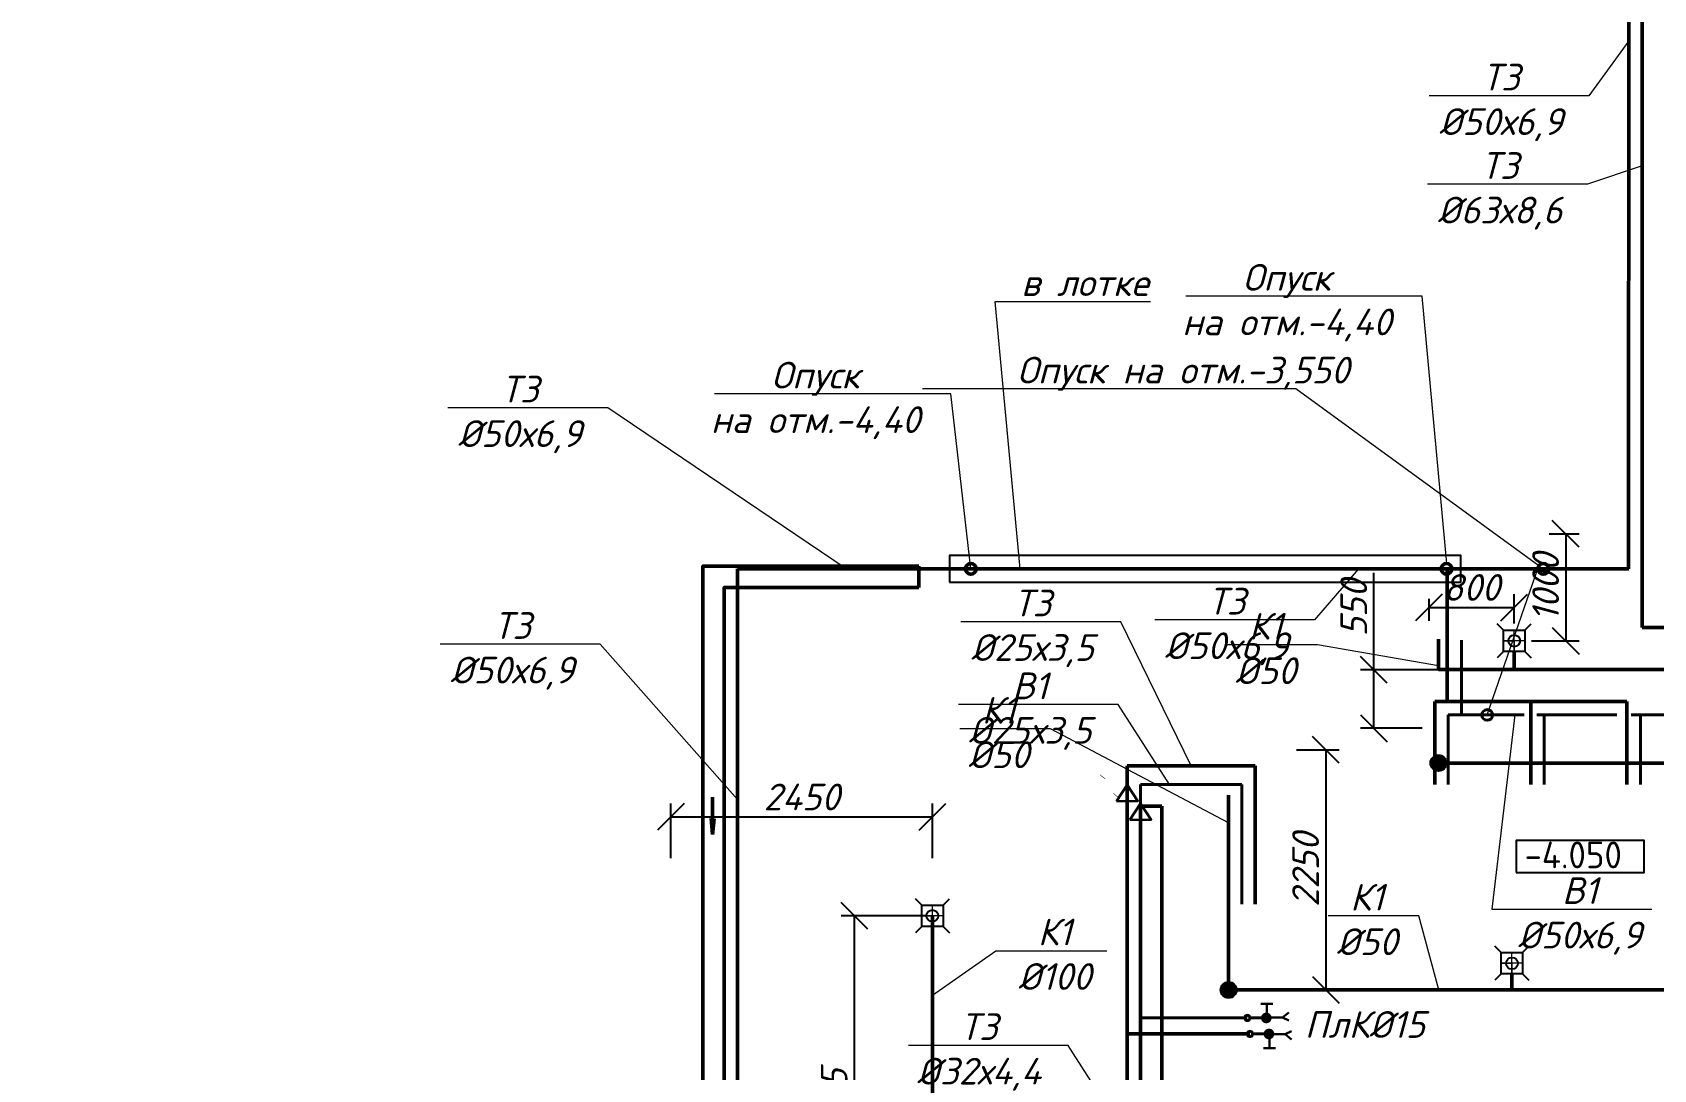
# Model space of a CAD drawing. Header units: millimetres. Extents: x -473555 to 660023, y 5037 to 453528.
# Drawn here: x 28956 to 44141, y 141260 to 150971 of the extents above; entities that cross this region are included whole.
import ezdxf
from ezdxf import colors
from ezdxf.entities.mleader import LeaderData, LeaderLine
from ezdxf.math import Vec2, Vec3

# ---------------------------------------------------------------- set-up
doc = ezdxf.new("R2010")
doc.units = ezdxf.units.MM
for name, color, linetype, lineweight in [('_ВК-В1', 4, 'Continuous', 40), ('_ВК-Р В1 разводка', 4, 'Continuous', 40), ('ВК_B1', 5, 'Continuous', 40), ('ВК_K1', 34, 'Continuous', 50), ('ВК_K1_lotok', 142, 'Continuous', 50), ('ВК_T3', 1, 'Continuous', 50)]:
    doc.layers.add(name, color=color, linetype=linetype, lineweight=lineweight)
doc.layers.add('_ВК-Спецификация', color=3, linetype='Continuous', lineweight=15, plot=False, transparency=0.5)
for name, color, linetype in [('ВК_АР_отметки', 70, 'Continuous'), ('ВК_В1_текст', 5, 'Continuous'), ('ВК_К1_размер', 102, 'Continuous'), ('ВК_К1_текст', 34, 'Continuous'), ('ВК_сантехника', 140, 'Continuous'), ('ВК_ТЗ_текст', 1, 'Continuous')]:
    doc.layers.add(name, color=color, linetype=linetype)
doc.styles.add('GOST-2.304_Type-B', font='GOST Common.ttf')
doc.styles.add('ISOPEUR', font='isocpeui.ttf')
doc.styles.get("Standard").update_dxf_attribs({"font": 'arial.ttf'})
doc.linetypes.add('B1', pattern='A,20,-0.3,["B1",Standard,S=1.5,R=0,X=0,Y=-0.75],-2.5,20', length=42.8)
doc.dimstyles.new('Аннотативный', dxfattribs={"dimscale": 0, "dimtxt": 2.5, "dimasz": 2.5, "dimexe": 1.25, "dimexo": 0.625, "dimtad": 1, "dimdec": 0, "dimtxsty": 'ISOPEUR', "dimblk": 'OBLIQUE', "dimcen": 2.5, "dimclrt": 256, "dimadec": 0, "dimazin": 0, "dimtfac": 1, "dimtdec": 0, "dimtmove": 0, "dimatfit": 3, "dimfxl": 1, "dimtfillclr": 256, "dimarcsym": 0})

# ---------------------------------------------------------------- blocks, each defined once
blk = doc.blocks.new('*U16')
for points in [[(-100, 100), (-159, 159)], [(100, 100), (159, 159)], [(-100, -100), (-100, 100), (100, 100), (100, -100), (-100, -100)], [(-100, -100), (-159, -159)], [(100, -100), (159, -159)]]:
    blk.add_lwpolyline(points)
at = {"lineweight": 20}
blk.add_lwpolyline([(0, 100), (0, -100), (0, 0), (100, 0), (-100, 0)], dxfattribs=at)
blk.add_circle((0, 0), 55)
blk = doc.blocks.new('_None')
blk = doc.blocks.new('полив краник')
at = {"linetype": 'ByBlock', "lineweight": 30, "ltscale": 3}
for p, q in [((107873, 208698), (107650, 208698)), ((107762, 208484), (107762, 208698)), ((107800, 208440), (108054, 208440))]:
    blk.add_line(p, q, dxfattribs=at)
at = {"linetype": 'ByBlock', "lineweight": 30, "ltscale": 20}
for q in [(108174, 208537), (108175, 208384)]:
    blk.add_line((108054, 208440), q, dxfattribs=at)
at = {"linetype": 'ByBlock', "lineweight": -2, "ltscale": 3, "const_width": 99.7}
blk.add_lwpolyline([(107800, 208434, -1), (107700, 208434, -1)], format="xyb", close=True, dxfattribs=at)
blk = doc.blocks.new('плкв_1')
at = {"layer": '_ВК-В1'}
blk.add_line((0, 0.25), (0, 2.15), dxfattribs=at)
blk.add_circle((0, 0), 0.25, dxfattribs=at)
at = {"layer": '_ВК-Р В1 разводка'}
blk.add_line((0, 0.25), (0, 2.15), dxfattribs=at)
blk.add_circle((0, 0), 0.25, dxfattribs=at)
at = {"layer": '_ВК-В1', "xscale": 0.005, "yscale": 0.005, "zscale": 0.005, "rotation": 90}
blk.add_blockref('полив краник', (1042.17, -536.97), dxfattribs=at)
at = {"layer": '_ВК-Р В1 разводка', "xscale": 0.005, "yscale": 0.005, "zscale": 0.005, "rotation": 90}
blk.add_blockref('полив краник', (1042.17, -536.97), dxfattribs=at)
blk = doc.blocks.new('*U94')
at = {"color": 0, "linetype": 'ByBlock', "lineweight": 30}
blk.add_lwpolyline([(0, 100), (152, 0), (0, -100), (0, 100)], dxfattribs=at)
at = {"layer": '_ВК-Спецификация', "style": 'ISOPEUR'}
blk.add_attdef('ПЕРЕХОД', (201, 206), '', height=50, dxfattribs=at)
blk = doc.blocks.new('_Oblique')
at = {"color": 0, "linetype": 'ByBlock', "lineweight": -2}
blk.add_line((-0.5, -0.5), (0.5, 0.5), dxfattribs=at)
blk = doc.blocks.new('*D205')
at = {"layer": 'Defpoints', "color": 0, "transparency": 16777216}
for p in [(36655, 142700), (37386, 142700), (37177, 139125)]:
    blk.add_point(p, dxfattribs=at)
at = {"layer": 'ВК_К1_размер', "color": 0, "lineweight": -2, "transparency": 16777216}
for p, q in [((37323, 142700), (36530, 142700)), ((36655, 139125), (36655, 142700)), ((37115, 139125), (36530, 139125))]:
    blk.add_line(p, q, dxfattribs=at)
at = {"layer": 'ВК_К1_размер', "color": 0, "lineweight": -2, "transparency": 16777216, "xscale": 250, "yscale": 250, "zscale": 250}
for p, rotation in [((36655, 142700), 90), ((36655, 139125), 270)]:
    blk.add_blockref('_Oblique', p, dxfattribs=dict(at, rotation=rotation))
at = {"layer": 'ВК_К1_размер', "transparency": 16777216, "insert": (36466, 140912), "char_height": 250, "attachment_point": 5, "rotation": 90, "style": 'ISOPEUR'}
blk.add_mtext('3575', dxfattribs=at)
blk = doc.blocks.new('*D206')
at = {"layer": 'Defpoints', "color": 0, "transparency": 16777216}
for p in [(37386, 143625), (34936, 143176), (37386, 143176)]:
    blk.add_point(p, dxfattribs=at)
at = {"layer": 'ВК_К1_размер', "color": 0, "lineweight": -2, "transparency": 16777216}
for p, q in [((34936, 143238), (34936, 143750)), ((37386, 143238), (37386, 143750)), ((34936, 143625), (37386, 143625))]:
    blk.add_line(p, q, dxfattribs=at)
at = {"layer": 'ВК_К1_размер', "color": 0, "lineweight": -2, "transparency": 16777216, "xscale": 250, "yscale": 250, "zscale": 250, "rotation": 180}
blk.add_blockref('_Oblique', (34936, 143625), dxfattribs=at)
at = {"layer": 'ВК_К1_размер', "color": 0, "lineweight": -2, "transparency": 16777216, "xscale": 250, "yscale": 250, "zscale": 250}
blk.add_blockref('_Oblique', (37386, 143625), dxfattribs=at)
at = {"layer": 'ВК_К1_размер', "transparency": 16777216, "insert": (36161, 143812), "char_height": 250, "attachment_point": 5, "style": 'ISOPEUR'}
blk.add_mtext('2450', dxfattribs=at)
blk = doc.blocks.new('*D236')
at = {"layer": 'Defpoints', "color": 0, "transparency": 16777216}
for p in [(42036, 145729), (42836, 145586), (42836, 145374)]:
    blk.add_point(p, dxfattribs=at)
at = {"layer": 'ВК_К1_размер', "color": 0, "lineweight": -2, "transparency": 16777216}
for p, q in [((42036, 145666), (42036, 145461)), ((42836, 145437), (42836, 145711)), ((42036, 145586), (42836, 145586))]:
    blk.add_line(p, q, dxfattribs=at)
at = {"layer": 'ВК_К1_размер', "color": 0, "lineweight": -2, "transparency": 16777216, "xscale": 250, "yscale": 250, "zscale": 250, "rotation": 180}
blk.add_blockref('_Oblique', (42036, 145586), dxfattribs=at)
at = {"layer": 'ВК_К1_размер', "color": 0, "lineweight": -2, "transparency": 16777216, "xscale": 250, "yscale": 250, "zscale": 250}
blk.add_blockref('_Oblique', (42836, 145586), dxfattribs=at)
at = {"layer": 'ВК_К1_размер', "transparency": 16777216, "insert": (42436, 145774), "char_height": 250, "attachment_point": 5, "style": 'ISOPEUR'}
blk.add_mtext('800', dxfattribs=at)
blk = doc.blocks.new('*D237')
at = {"layer": 'Defpoints', "color": 0, "transparency": 16777216}
for p in [(43101, 146275), (42936, 145274), (43318, 145274)]:
    blk.add_point(p, dxfattribs=at)
at = {"layer": 'ВК_К1_размер', "color": 0, "lineweight": -2, "transparency": 16777216}
for p, q in [((43164, 146275), (43443, 146275)), ((43318, 146275), (43318, 145274)), ((42999, 145274), (43443, 145274))]:
    blk.add_line(p, q, dxfattribs=at)
at = {"layer": 'ВК_К1_размер', "color": 0, "lineweight": -2, "transparency": 16777216, "xscale": 250, "yscale": 250, "zscale": 250}
for p, rotation in [((43318, 146275), 90), ((43318, 145274), 270)]:
    blk.add_blockref('_Oblique', p, dxfattribs=dict(at, rotation=rotation))
at = {"layer": 'ВК_К1_размер', "transparency": 16777216, "insert": (43130, 145775), "char_height": 250, "attachment_point": 5, "rotation": 90, "style": 'ISOPEUR'}
blk.add_mtext('1000', dxfattribs=at)
blk = doc.blocks.new('*D238')
at = {"layer": 'Defpoints', "color": 0, "transparency": 16777216}
for p in [(41521, 145004), (42936, 145004), (42036, 144455)]:
    blk.add_point(p, dxfattribs=at)
at = {"layer": 'ВК_К1_размер', "color": 0, "lineweight": -2, "transparency": 16777216}
for p, q in [((41521, 145004), (41521, 145910)), ((42874, 145004), (41396, 145004)), ((41521, 144455), (41521, 145004)), ((41973, 144455), (41396, 144455))]:
    blk.add_line(p, q, dxfattribs=at)
at = {"layer": 'ВК_К1_размер', "color": 0, "lineweight": -2, "transparency": 16777216, "xscale": 250, "yscale": 250, "zscale": 250}
for p, rotation in [((41521, 145004), 90), ((41521, 144455), 270)]:
    blk.add_blockref('_Oblique', p, dxfattribs=dict(at, rotation=rotation))
at = {"layer": 'ВК_К1_размер', "transparency": 16777216, "insert": (41333, 145582), "char_height": 250, "attachment_point": 5, "rotation": 90, "style": 'ISOPEUR'}
blk.add_mtext('550', dxfattribs=at)
blk = doc.blocks.new('*D276')
at = {"layer": 'Defpoints', "color": 0, "transparency": 16777216}
for p in [(40736, 144255), (40736, 142005), (41070, 142005)]:
    blk.add_point(p, dxfattribs=at)
at = {"layer": 'ВК_К1_размер', "color": 0, "lineweight": -2, "transparency": 16777216}
for p, q in [((40798, 144255), (41195, 144255)), ((41070, 144255), (41070, 142005)), ((40798, 142005), (41195, 142005))]:
    blk.add_line(p, q, dxfattribs=at)
at = {"layer": 'ВК_К1_размер', "color": 0, "lineweight": -2, "transparency": 16777216, "xscale": 250, "yscale": 250, "zscale": 250}
for p, rotation in [((41070, 144255), 90), ((41070, 142005), 270)]:
    blk.add_blockref('_Oblique', p, dxfattribs=dict(at, rotation=rotation))
at = {"layer": 'ВК_К1_размер', "transparency": 16777216, "insert": (40882, 143130), "char_height": 250, "attachment_point": 5, "rotation": 90, "style": 'ISOPEUR'}
blk.add_mtext('2250', dxfattribs=at)

msp = doc.modelspace()

# ---------------------------------------------------------------- linework, layer by layer
at = {"layer": 'ВК_B1'}
for p, q in [((42342.4, 144579.9), (42342.4, 145280.7)), ((42217.4, 143929.9), (42217.4, 144579.9)), ((42930.4, 144579.9), (42217.4, 144579.9)), ((43796.6, 144579.9), (43046.9, 144579.9)), ((43117.4, 143929.9), (43117.4, 144579.9)), ((45235.7, 144579.9), (43931.8, 144579.9)), ((44017.4, 143929.9), (44017.4, 144579.9)), ((39335.7, 143929.9), (40285.7, 143929.9)), ((40285.7, 143929.9), (40285.7, 142807.5)), ((40335.7, 141743), (39335.7, 141743))]:
    msp.add_line(p, q, dxfattribs=at)
msp.add_lwpolyline([(40787, 139324.9), (39510.7, 139324.9), (39510.7, 139625.4), (39335.7, 139625.4), (39335.7, 143929.9)], dxfattribs=at)
msp.add_circle((42583.3, 144579.9), 50, dxfattribs=at)
at = {"layer": 'ВК_K1'}
for p, q in [((42125.7, 145004.4), (42125.7, 145288.6)), ((42836.2, 145174.4), (42836.2, 145004.4)), ((42125.7, 145004.4), (46235.8, 145004.4)), ((42125.7, 144129.9), (44410.7, 144129.9)), ((40160.7, 143830.4), (40160.7, 142004.9)), ((37385.7, 138774.9), (37385.7, 142699.9)), ((42814.6, 142154.9), (42814.6, 142004.9)), ((40160.7, 142004.9), (44410.7, 142004.9))]:
    msp.add_line(p, q, dxfattribs=at)
at = {"layer": 'ВК_K1_lotok'}
for p, q in [((37258.4, 145774.9), (37258.4, 145974.9)), ((35327.4, 143811.3), (35327.4, 143461.3)), ((39335.7, 143724.9), (39535.7, 143724.9)), ((35327.4, 143461.3), (35314.3, 143610.7)), ((35327.4, 143461.3), (35340.5, 143610.7))]:
    msp.add_line(p, q, dxfattribs=at)
for points in [[(37258.4, 145974.9), (35235.7, 145974.9), (35235.7, 139224.9), (39535.7, 139224.9), (39535.7, 143724.9)], [(37258.4, 145774.9), (35435.7, 145774.9), (35435.7, 139424.9), (39335.7, 139424.9), (39335.7, 143724.9)]]:
    msp.add_lwpolyline(points, dxfattribs=at)
at = {"layer": 'ВК_T3'}
for p, q in [((43908.3, 151845.2), (43907, 145948.1)), ((44033.3, 145399.9), (44033.3, 151845.2)), ((35561.3, 145949.9), (35560.4, 139499.9)), ((42208.3, 145948.1), (35561.3, 145949.9)), ((42208.3, 145948.5), (42208.3, 144704.9)), ((43108.3, 145948.1), (42208.3, 145948.1)), ((43908.3, 145948.1), (43108.3, 145948.1)), ((53660.7, 145399.9), (44033.3, 145399.9)), ((43892.4, 144704.9), (42092.4, 144704.9)), ((42092.4, 143929.9), (42092.4, 144704.9)), ((42992.4, 143929.9), (42992.4, 144704.9)), ((43892.4, 143929.9), (43892.4, 144704.9)), ((39210.7, 144104.9), (40410.7, 144104.9)), ((40410.7, 144104.9), (40410.7, 142807.5)), ((40360.7, 141593), (39210.7, 141593))]:
    msp.add_line(p, q, dxfattribs=at)
msp.add_lwpolyline([(39210.7, 139499.9), (39210.7, 144104.9)], dxfattribs=at)
for centre in [(37745.5, 145948.1), (42201.9, 145948.1), (43108.3, 145948.1)]:
    msp.add_circle(centre, 50, dxfattribs=at)
at = {"layer": 'ВК_АР_отметки'}
msp.add_lwpolyline([(42853.2, 143105.8), (44053.2, 143105.8), (44053.2, 143405.8), (42853.2, 143405.8)], close=True, dxfattribs=at)
at = {"layer": 'ВК_К1_текст'}
for centre, radius in [((42125.7, 144129.9), 75), ((42125.7, 144129.9), 65), ((42125.7, 144129.9), 55), ((42125.7, 144129.9), 45), ((42125.7, 144129.9), 35), ((42125.7, 144129.9), 25), ((42125.7, 144129.9), 15), ((42125.7, 144129.9), 5), ((40160.7, 142004.9), 75), ((40160.7, 142004.9), 65), ((40160.7, 142004.9), 55), ((40160.7, 142004.9), 45), ((40160.7, 142004.9), 35), ((40160.7, 142004.9), 25), ((40160.7, 142004.9), 15), ((40160.7, 142004.9), 5)]:
    msp.add_circle(centre, radius, dxfattribs=at)
at = {"layer": 'ВК_сантехника'}
msp.add_lwpolyline([(37545.4, 145824.4), (42335.8, 145824.4), (42335.8, 146074.4), (37545.4, 146074.4)], close=True, dxfattribs=at)

# ---------------------------------------------------------------- block references
at = {"layer": 'ВК_B1', "rotation": 90}
msp.add_blockref('*U94', (39335.7, 143598.9), dxfattribs=at).add_auto_attribs({'ПЕРЕХОД': '/'})
at = {"layer": 'ВК_B1', "linetype": 'B1', "lineweight": 13, "yscale": 100, "zscale": 100, "rotation": 270}
for p, xscale in [((40335.7, 141743), 100), ((40360.7, 141593), -100)]:
    msp.add_blockref('плкв_1', p, dxfattribs=dict(at, xscale=xscale))
at = {"layer": 'ВК_T3', "rotation": 90}
msp.add_blockref('*U94', (39210.7, 143773.9), dxfattribs=at).add_auto_attribs({'ПЕРЕХОД': '/'})
at = {"layer": 'ВК_сантехника', "rotation": 270}
for p in [(42836.2, 145274.4), (37385.7, 142699.9), (42814.6, 142254.9)]:
    msp.add_blockref('*U16', p, dxfattribs=at)

# ---------------------------------------------------------------- texts
at = {"layer": 'ВК_АР_отметки', "style": 'GOST-2.304_Type-B'}
msp.add_text('-4.050', height=250, dxfattribs=at).set_placement((42932.6, 143144.7))
at = {"layer": 'ВК_ТЗ_текст', "linetype": 'Continuous', "insert": (41437, 141806.9), "char_height": 250, "attachment_point": 2, "style": 'ISOPEUR'}
msp.add_mtext('ПлК%%C15', dxfattribs=at)

# ---------------------------------------------------------------- dimensions: what is measured, and where the dimension line sits
at = {"layer": 'ВК_К1_размер'}
for base, p1, p2, picture, middle in [((43317.7655, 145274.4076), (43101.3357, 146274.897), (42936.2236, 145274.4076), '*D237', (43130.2655, 145774.6523)), ((41069.5, 142004.9), (40735.7, 144254.9), (40735.7, 142004.9), '*D276', (40882, 143129.9)), ((36655.4, 142699.9), (37177.1, 139124.9), (37385.7, 142699.9), '*D205', (36466.3, 140912.4))]:
    dim = msp.add_linear_dim(base=base, p1=p1, p2=p2, angle=90, dimstyle='Аннотативный', override={"dimscale": 0, "dimtix": 0, "dimtofl": 1, "dimtmove": 0, "dimatfit": 3}, dxfattribs=at)
    dim.commit()
    dim.dimension.update_dxf_attribs({"geometry": picture, "text_midpoint": middle})
for base, p1, p2, picture, middle in [((42836.2236, 145586.1975), (42035.7495, 145728.9061), (42836.2236, 145374.4076), '*D236', (42435.9866, 145773.6975)), ((37385.7, 143624.5), (34935.7, 143175.8), (37385.7, 143175.8), '*D206', (36160.7, 143812))]:
    dim = msp.add_linear_dim(base=base, p1=p1, p2=p2, dimstyle='Аннотативный', override={"dimscale": 0, "dimtix": 0, "dimtofl": 1, "dimtmove": 0, "dimatfit": 3}, dxfattribs=at)
    dim.commit()
    dim.dimension.update_dxf_attribs({"geometry": picture, "text_midpoint": middle})
dim = msp.add_linear_dim(base=(41520.5762, 145004.4074), p1=(42035.7495, 144454.8968), p2=(42936.2244, 145004.4074), angle=90, dimstyle='Аннотативный', override={"dimscale": 0, "dimtix": 0, "dimtofl": 1, "dimtmove": 0, "dimatfit": 3}, dxfattribs=at)
dim.commit()
dim.dimension.update_dxf_attribs({"geometry": '*D238', "text_midpoint": (41520.5762, 145582.4377), "dimtype": 128})

# ---------------------------------------------------------------- leaders
at = {"layer": 'ВК_В1_текст', "linetype": 'Continuous'}
ml = msp.add_multileader_mtext('Standard', dxfattribs=at)
ml.set_content('в лотке', color=256, style='ISOPEUR')
ml.set_leader_properties(lineweight=15)
ml.set_arrow_properties(name='NONE')
ml.build(insert=Vec2(0, 0))
ml.multileader.update_dxf_attribs({"text_left_attachment_type": 6, "text_right_attachment_type": 6, "dogleg_length": 0.1, "arrow_head_size": 400, "scale": 100})
ctx = ml.context
ctx.base_point, ctx.scale, ctx.char_height, ctx.arrow_head_size, ctx.landing_gap_size, ctx.plane_origin = Vec3(37985.3, 148452.9), 100, 250, 400, 200, Vec3(32713.1, 144176.6)
ctx.left_attachment, ctx.right_attachment, ctx.text_align_type = 6, 6, 1
notes = []
notes.append((ctx, [(1, (1, 1, 0), (37975.3, 148452.9), (1, 0), 10, [(1, [(38208.3, 145949.9)], 0, [])])]))
ctx.mtext.insert, ctx.mtext.alignment, ctx.mtext.flow_direction = Vec3(38814.8, 148752.9), 2, 5
ml = msp.add_multileader_mtext('Standard', dxfattribs=at)
ml.set_content('Опуск\\Pна отм.-4,40', color=256, style='ISOPEUR')
ml.set_leader_properties(lineweight=15)
ml.set_arrow_properties(name='NONE')
ml.build(insert=Vec2(0, 0))
ml.multileader.update_dxf_attribs({"text_left_attachment_type": 6, "text_right_attachment_type": 6, "dogleg_length": 0.1, "arrow_head_size": 400, "scale": 100})
ctx = ml.context
ctx.base_point, ctx.scale, ctx.char_height, ctx.arrow_head_size, ctx.landing_gap_size, ctx.plane_origin = Vec3(39448.8, 148502.3), 100, 250, 400, 200, Vec3(36580.9, 146452.4)
ctx.left_attachment, ctx.right_attachment, ctx.text_align_type = 6, 6, 1
notes.append((ctx, [(0, (1, 1, 0), (41973, 148502.3), (-1, 0), 10, [(1, [(42205.7, 145998)], 0, [])])]))
ctx.mtext.insert, ctx.mtext.alignment, ctx.mtext.flow_direction = Vec3(40705.9, 148802.3), 2, 5
ml = msp.add_multileader_mtext('Standard', dxfattribs=at)
ml.set_content('Опуск\\Pна отм.-4,40', color=256, style='ISOPEUR')
ml.set_leader_properties(lineweight=15)
ml.set_arrow_properties(name='NONE')
ml.build(insert=Vec2(0, 0))
ml.multileader.update_dxf_attribs({"text_left_attachment_type": 6, "text_right_attachment_type": 6, "dogleg_length": 0.1, "arrow_head_size": 400, "scale": 100})
ctx = ml.context
ctx.base_point, ctx.scale, ctx.char_height, ctx.arrow_head_size, ctx.landing_gap_size, ctx.plane_origin = Vec3(35033.7, 147586.9), 100, 250, 400, 200, Vec3(32165.8, 145537)
ctx.left_attachment, ctx.right_attachment, ctx.text_align_type = 6, 6, 1
notes.append((ctx, [(0, (1, 1, 0), (37557.9, 147586.9), (-1, 0), 10, [(1, [(37745.5, 145948.1)], 0, [])])]))
ctx.mtext.insert, ctx.mtext.alignment, ctx.mtext.flow_direction = Vec3(36290.8, 147886.9), 2, 5
ml = msp.add_multileader_mtext('Standard', dxfattribs=at)
ml.set_content('В1\\P%%C25х3,5', color=256, style='ISOPEUR')
ml.set_leader_properties(lineweight=15)
ml.set_arrow_properties(name='NONE')
ml.build(insert=Vec2(0, 0))
ml.multileader.update_dxf_attribs({"text_left_attachment_type": 6, "text_right_attachment_type": 6, "dogleg_length": 0.1, "arrow_head_size": 400, "scale": 100})
ctx = ml.context
ctx.base_point, ctx.scale, ctx.char_height, ctx.arrow_head_size, ctx.landing_gap_size, ctx.plane_origin = Vec3(37484.5, 144677.9), 100, 250, 400, 200, Vec3(29096.5, 135833.1)
ctx.left_attachment, ctx.right_attachment, ctx.text_align_type = 6, 6, 1
notes.append((ctx, [(0, (1, 1, 0), (39127.2, 144677.9), (-1, 0), 10, [(0, [(39608.2, 143929.9)], 0, [])])]))
ctx.mtext.insert, ctx.mtext.alignment, ctx.mtext.flow_direction = Vec3(38300.9, 144977.9), 2, 5
ml = msp.add_multileader_mtext('Standard', dxfattribs=at)
ml.set_content('В1\\P%%C50х6,9', color=256, style='ISOPEUR')
ml.set_leader_properties(lineweight=15)
ml.set_arrow_properties(name='NONE')
ml.build(insert=Vec2(0, 0))
ml.multileader.update_dxf_attribs({"text_left_attachment_type": 6, "text_right_attachment_type": 6, "dogleg_length": 0.1, "arrow_head_size": 400, "scale": 100})
ctx = ml.context
ctx.base_point, ctx.scale, ctx.char_height, ctx.arrow_head_size, ctx.landing_gap_size, ctx.plane_origin = Vec3(42636.8, 142760.6), 100, 250, 400, 200, Vec3(36017.1, 134433.6)
ctx.left_attachment, ctx.right_attachment, ctx.text_align_type = 6, 6, 1
notes.append((ctx, [(1, (1, 1, 0), (42626.8, 142760.6), (1, 0), 10, [(0, [(42841.3, 144579.9)], 0, [])])]))
ctx.mtext.insert, ctx.mtext.alignment, ctx.mtext.flow_direction = Vec3(43450.3, 143060.6), 2, 5
at = {"layer": 'ВК_К1_текст', "linetype": 'Continuous'}
ml = msp.add_multileader_mtext('Standard', dxfattribs=at)
ml.set_content('К1\\P%%C100', color=256, style='ISOPEUR')
ml.set_leader_properties(lineweight=15)
ml.set_arrow_properties(name='NONE')
ml.build(insert=Vec2(0, 0))
ml.multileader.update_dxf_attribs({"text_left_attachment_type": 6, "text_right_attachment_type": 6, "dogleg_length": 0.1, "arrow_head_size": 400, "scale": 100})
ctx = ml.context
ctx.base_point, ctx.scale, ctx.char_height, ctx.arrow_head_size, ctx.landing_gap_size, ctx.plane_origin = Vec3(47509.4, 148412.4), 100, 250, 400, 200, Vec3(55232.3, 139770.8)
ctx.left_attachment, ctx.right_attachment, ctx.text_align_type = 6, 6, 1
notes.append((ctx, [(0, (1, 1, 0), (47499.4, 148412.4), (1, 0), 10, [(0, [(46235.8, 147958.8)], 0, [])])]))
ctx.mtext.insert, ctx.mtext.width, ctx.mtext.alignment, ctx.mtext.flow_direction = Vec3(48049, 148712.4), 769.735, 2, 5
ml = msp.add_multileader_mtext('Standard', dxfattribs=at)
ml.set_content('К1\\P%%C50', color=256, style='ISOPEUR')
ml.set_leader_properties(lineweight=15)
ml.set_arrow_properties(name='NONE')
ml.build(insert=Vec2(0, 0))
ml.multileader.update_dxf_attribs({"text_left_attachment_type": 6, "text_right_attachment_type": 6, "dogleg_length": 0.1, "arrow_head_size": 400, "scale": 100})
ctx = ml.context
ctx.base_point, ctx.scale, ctx.char_height, ctx.arrow_head_size, ctx.landing_gap_size, ctx.plane_origin = Vec3(40033, 145236.2), 100, 250, 400, 200, Vec3(48233.5, 135403)
ctx.left_attachment, ctx.right_attachment, ctx.text_align_type = 6, 6, 1
notes.append((ctx, [(1, (1, 1, 0), (40992.9, 145236.2), (-1, 0), 10, [(0, [(42125.7, 145038.6)], 0, [])])]))
ctx.mtext.insert, ctx.mtext.width, ctx.mtext.alignment, ctx.mtext.flow_direction = Vec3(40508, 145536.2), 769.735, 2, 5
ml = msp.add_multileader_mtext('Standard', dxfattribs=at)
ml.set_content('К1\\P%%C50', color=256, style='ISOPEUR')
ml.set_leader_properties(lineweight=15)
ml.set_arrow_properties(name='NONE')
ml.build(insert=Vec2(0, 0))
ml.multileader.update_dxf_attribs({"text_left_attachment_type": 6, "text_right_attachment_type": 6, "dogleg_length": 0.1, "arrow_head_size": 400, "scale": 100})
ctx = ml.context
ctx.base_point, ctx.scale, ctx.char_height, ctx.arrow_head_size, ctx.landing_gap_size, ctx.plane_origin = Vec3(37531.8, 144449.2), 100, 250, 400, 200, Vec3(45125.4, 135807.5)
ctx.left_attachment, ctx.right_attachment, ctx.text_align_type = 6, 6, 1
notes.append((ctx, [(1, (1, 1, 0), (38491.6, 144449.2), (-1, 0), 10, [(0, [(40160.7, 143569.6)], 0, [])])]))
ctx.mtext.insert, ctx.mtext.width, ctx.mtext.alignment, ctx.mtext.flow_direction = Vec3(38006.7, 144749.2), 769.735, 2, 5
ml = msp.add_multileader_mtext('Standard', dxfattribs=at)
ml.set_content('К1\\P%%C50', color=256, style='ISOPEUR')
ml.set_leader_properties(lineweight=15)
ml.set_arrow_properties(name='NONE')
ml.build(insert=Vec2(0, 0))
ml.multileader.update_dxf_attribs({"text_left_attachment_type": 6, "text_right_attachment_type": 6, "dogleg_length": 0.1, "arrow_head_size": 400, "scale": 100})
ctx = ml.context
ctx.base_point, ctx.scale, ctx.char_height, ctx.arrow_head_size, ctx.landing_gap_size, ctx.plane_origin = Vec3(50981, 144171.9), 100, 250, 400, 200, Vec3(58574.6, 135530.2)
ctx.left_attachment, ctx.right_attachment, ctx.text_align_type = 6, 6, 1
notes.append((ctx, [(1, (1, 1, 0), (51940.8, 144171.9), (-1, 0), 10, [(0, [(53035.6, 144414)], 0, [])])]))
ctx.mtext.insert, ctx.mtext.width, ctx.mtext.alignment, ctx.mtext.flow_direction = Vec3(51455.9, 144471.9), 769.735, 2, 5
ml = msp.add_multileader_mtext('Standard', dxfattribs=at)
ml.set_content('К1\\P%%C100', color=256, style='ISOPEUR')
ml.set_leader_properties(lineweight=15)
ml.set_arrow_properties(name='NONE')
ml.build(insert=Vec2(0, 0))
ml.multileader.update_dxf_attribs({"text_left_attachment_type": 6, "text_right_attachment_type": 6, "dogleg_length": 0.1, "arrow_head_size": 400, "scale": 100})
ctx = ml.context
ctx.base_point, ctx.scale, ctx.char_height, ctx.arrow_head_size, ctx.landing_gap_size, ctx.plane_origin = Vec3(46959.8, 143386.6), 100, 250, 400, 200, Vec3(55232.3, 135616.2)
ctx.left_attachment, ctx.right_attachment, ctx.text_align_type = 6, 6, 1
notes.append((ctx, [(0, (1, 1, 0), (46949.8, 143386.6), (1, 0), 10, [(0, [(46235.8, 143804.3)], 0, [])])]))
ctx.mtext.insert, ctx.mtext.width, ctx.mtext.alignment, ctx.mtext.flow_direction = Vec3(47499.4, 143686.6), 769.735, 2, 5
ml = msp.add_multileader_mtext('Standard', dxfattribs=at)
ml.set_content('К1\\P%%C100', color=256, style='ISOPEUR')
ml.set_leader_properties(lineweight=15)
ml.set_arrow_properties(name='NONE')
ml.build(insert=Vec2(0, 0))
ml.multileader.update_dxf_attribs({"text_left_attachment_type": 6, "text_right_attachment_type": 6, "dogleg_length": 0.1, "arrow_head_size": 400, "scale": 100})
ctx = ml.context
ctx.base_point, ctx.scale, ctx.char_height, ctx.arrow_head_size, ctx.landing_gap_size, ctx.plane_origin = Vec3(45259.7, 142260.6), 100, 250, 400, 200, Vec3(55071.2, 134536.6)
ctx.left_attachment, ctx.right_attachment, ctx.text_align_type = 6, 6, 1
notes.append((ctx, [(0, (1, 1, 0), (45249.7, 142260.6), (1, 0), 10, [(0, [(44410.7, 143551)], 0, [])])]))
ctx.mtext.insert, ctx.mtext.width, ctx.mtext.alignment, ctx.mtext.flow_direction = Vec3(45799.3, 142560.6), 769.735, 2, 5
ml = msp.add_multileader_mtext('Standard', dxfattribs=at)
ml.set_content('К1\\P%%C50', color=256, style='ISOPEUR')
ml.set_leader_properties(lineweight=15)
ml.set_arrow_properties(name='NONE')
ml.build(insert=Vec2(0, 0))
ml.multileader.update_dxf_attribs({"text_left_attachment_type": 6, "text_right_attachment_type": 6, "dogleg_length": 0.1, "arrow_head_size": 400, "scale": 100})
ctx = ml.context
ctx.base_point, ctx.scale, ctx.char_height, ctx.arrow_head_size, ctx.landing_gap_size, ctx.plane_origin = Vec3(40982.3, 142698.5), 100, 250, 400, 200, Vec3(48146.9, 134204.7)
ctx.left_attachment, ctx.right_attachment, ctx.text_align_type = 6, 6, 1
notes.append((ctx, [(1, (1, 1, 0), (41942.2, 142698.5), (-1, 0), 10, [(0, [(42129.3, 142004.9)], 0, [])])]))
ctx.mtext.insert, ctx.mtext.width, ctx.mtext.alignment, ctx.mtext.flow_direction = Vec3(41457.2, 142998.5), 769.735, 2, 5
ml = msp.add_multileader_mtext('Standard', dxfattribs=at)
ml.set_content('К1\\P%%C100', color=256, style='ISOPEUR')
ml.set_leader_properties(lineweight=15)
ml.set_arrow_properties(name='NONE')
ml.build(insert=Vec2(0, 0))
ml.multileader.update_dxf_attribs({"text_left_attachment_type": 6, "text_right_attachment_type": 6, "dogleg_length": 0.1, "arrow_head_size": 400, "scale": 100})
ctx = ml.context
ctx.base_point, ctx.scale, ctx.char_height, ctx.arrow_head_size, ctx.landing_gap_size, ctx.plane_origin = Vec3(37991.5, 142373), 100, 250, 400, 200, Vec3(45714.4, 133731.3)
ctx.left_attachment, ctx.right_attachment, ctx.text_align_type = 6, 6, 1
notes.append((ctx, [(0, (1, 1, 0), (37981.5, 142373), (1, 0), 10, [(0, [(37385.7, 141956.3)], 0, [])])]))
ctx.mtext.insert, ctx.mtext.width, ctx.mtext.alignment, ctx.mtext.flow_direction = Vec3(38531.1, 142673), 769.735, 2, 5
ml = msp.add_multileader_mtext('Standard', dxfattribs=at)
ml.set_content('К1\\P%%C100', color=256, style='ISOPEUR')
ml.set_leader_properties(lineweight=15)
ml.set_arrow_properties(name='NONE')
ml.build(insert=Vec2(0, 0))
ml.multileader.update_dxf_attribs({"text_left_attachment_type": 6, "text_right_attachment_type": 6, "dogleg_length": 0.1, "arrow_head_size": 400, "scale": 100})
ctx = ml.context
ctx.base_point, ctx.scale, ctx.char_height, ctx.arrow_head_size, ctx.landing_gap_size, ctx.plane_origin = Vec3(51582.1, 141960.4), 100, 250, 400, 200, Vec3(59128.8, 134083.2)
ctx.left_attachment, ctx.right_attachment, ctx.text_align_type = 6, 6, 1
notes.append((ctx, [(1, (1, 1, 0), (52671.3, 141960.4), (-1, 0), 10, [(0, [(52811.4, 141374.9)], 0, [])])]))
ctx.mtext.insert, ctx.mtext.width, ctx.mtext.alignment, ctx.mtext.flow_direction = Vec3(52121.7, 142260.4), 769.735, 2, 5
ml = msp.add_multileader_mtext('Standard', dxfattribs=at)
ml.set_content('К1\\P%%C100', color=256, style='ISOPEUR')
ml.set_leader_properties(lineweight=15)
ml.set_arrow_properties(name='NONE')
ml.build(insert=Vec2(0, 0))
ml.multileader.update_dxf_attribs({"text_left_attachment_type": 6, "text_right_attachment_type": 6, "dogleg_length": 0.1, "arrow_head_size": 400, "scale": 100})
ctx = ml.context
ctx.base_point, ctx.scale, ctx.char_height, ctx.arrow_head_size, ctx.landing_gap_size, ctx.plane_origin = Vec3(55888.7, 141083.7), 100, 250, 400, 200, Vec3(63611.6, 132442)
ctx.left_attachment, ctx.right_attachment, ctx.text_align_type = 6, 6, 1
notes.append((ctx, [(1, (1, 1, 0), (56977.9, 141083.7), (-1, 0), 10, [(0, [(57372, 140099.8)], 0, [])])]))
ctx.mtext.insert, ctx.mtext.width, ctx.mtext.alignment, ctx.mtext.flow_direction = Vec3(56428.3, 141383.7), 769.735, 2, 5
at = {"layer": 'ВК_ТЗ_текст', "linetype": 'Continuous'}
ml = msp.add_multileader_mtext('Standard', dxfattribs=at)
ml.set_content('Т3\\P%%C50х6,9', color=256, style='ISOPEUR')
ml.set_leader_properties(lineweight=15)
ml.set_arrow_properties(name='NONE')
ml.build(insert=Vec2(0, 0))
ml.multileader.update_dxf_attribs({"text_left_attachment_type": 6, "text_right_attachment_type": 6, "dogleg_length": 0.1, "arrow_head_size": 400, "scale": 100})
ctx = ml.context
ctx.base_point, ctx.scale, ctx.char_height, ctx.arrow_head_size, ctx.landing_gap_size, ctx.plane_origin = Vec3(41898.9, 150377.6), 100, 250, 400, 200, Vec3(39129.1, 142685)
ctx.left_attachment, ctx.right_attachment, ctx.text_align_type = 6, 6, 1
notes.append((ctx, [(0, (1, 1, 0), (43535.8, 150377.6), (-1, 0), 10, [(0, [(43908.3, 150892)], 0, [])])]))
ctx.mtext.insert, ctx.mtext.alignment, ctx.mtext.flow_direction = Vec3(42712.4, 150677.6), 2, 5
ml = msp.add_multileader_mtext('Standard', dxfattribs=at)
ml.set_content('Т3\\P%%C63х8,6', color=256, style='ISOPEUR')
ml.set_leader_properties(lineweight=15)
ml.set_arrow_properties(name='NONE')
ml.build(insert=Vec2(0, 0))
ml.multileader.update_dxf_attribs({"text_left_attachment_type": 6, "text_right_attachment_type": 6, "dogleg_length": 0.1, "arrow_head_size": 400, "scale": 100})
ctx = ml.context
ctx.base_point, ctx.scale, ctx.char_height, ctx.arrow_head_size, ctx.landing_gap_size, ctx.plane_origin = Vec3(41890.9, 149549.3), 100, 250, 400, 200, Vec3(35884.8, 140849.3)
ctx.left_attachment, ctx.right_attachment, ctx.text_align_type = 6, 6, 1
notes.append((ctx, [(0, (1, 1, 0), (43522.1, 149549.3), (-1, 0), 10, [(0, [(44033.3, 149723.3)], 0, [])])]))
ctx.mtext.insert, ctx.mtext.alignment, ctx.mtext.flow_direction = Vec3(42701.5, 149849.3), 2, 5
ml = msp.add_multileader_mtext('Standard', dxfattribs=at)
ml.set_content('Опуск на отм.-3,550', color=256, style='ISOPEUR')
ml.set_leader_properties(lineweight=15)
ml.set_arrow_properties(name='NONE')
ml.build(insert=Vec2(0, 0))
ml.multileader.update_dxf_attribs({"text_left_attachment_type": 6, "text_right_attachment_type": 6, "dogleg_length": 0.1, "arrow_head_size": 400, "scale": 100})
ctx = ml.context
ctx.base_point, ctx.scale, ctx.char_height, ctx.arrow_head_size, ctx.landing_gap_size, ctx.plane_origin = Vec3(38690.6, 147633.8), 100, 250, 400, 200, Vec3(36402.7, 137500.6)
ctx.left_attachment, ctx.right_attachment, ctx.text_align_type = 6, 6, 1
notes.append((ctx, [(0, (1, 1, 0), (40789.2, 147633.8), (-1, 0), 10, [(1, [(42583.3, 144579.9), (43067.9, 145977.5)], 0, [])])]))
ctx.mtext.insert, ctx.mtext.width, ctx.mtext.alignment, ctx.mtext.flow_direction = Vec3(39734.9, 147933.8), 3290.152, 2, 5
ml = msp.add_multileader_mtext('Standard', dxfattribs=at)
ml.set_content('Т3\\P%%C50х6,9', color=256, style='ISOPEUR')
ml.set_leader_properties(lineweight=15)
ml.set_arrow_properties(name='NONE')
ml.build(insert=Vec2(0, 0))
ml.multileader.update_dxf_attribs({"text_left_attachment_type": 6, "text_right_attachment_type": 6, "dogleg_length": 0.1, "arrow_head_size": 400, "scale": 100})
ctx = ml.context
ctx.base_point, ctx.scale, ctx.char_height, ctx.arrow_head_size, ctx.landing_gap_size, ctx.plane_origin = Vec3(32708.6, 147456.1), 100, 250, 400, 200, Vec3(29938.8, 139763.4)
ctx.left_attachment, ctx.right_attachment, ctx.text_align_type = 6, 6, 1
notes.append((ctx, [(0, (1, 1, 0), (34345.5, 147456.1), (-1, 0), 10, [(0, [(36579.1, 145949.9)], 0, [])])]))
ctx.mtext.insert, ctx.mtext.alignment, ctx.mtext.flow_direction = Vec3(33522.1, 147756.1), 2, 5
ml = msp.add_multileader_mtext('Standard', dxfattribs=at)
ml.set_content('Т3\\P%%C50х6,9', color=256, style='ISOPEUR')
ml.set_leader_properties(lineweight=15)
ml.set_arrow_properties(name='NONE')
ml.build(insert=Vec2(0, 0))
ml.multileader.update_dxf_attribs({"text_left_attachment_type": 6, "text_right_attachment_type": 6, "dogleg_length": 0.1, "arrow_head_size": 400, "scale": 100})
ctx = ml.context
ctx.base_point, ctx.scale, ctx.char_height, ctx.arrow_head_size, ctx.landing_gap_size, ctx.plane_origin = Vec3(39329, 145469.9), 100, 250, 400, 200, Vec3(36559.2, 137777.2)
ctx.left_attachment, ctx.right_attachment, ctx.text_align_type = 6, 6, 1
notes.append((ctx, [(0, (1, 1, 0), (40965.9, 145469.9), (-1, 0), 10, [(0, [(41378.1, 145949.9)], 0, [])])]))
ctx.mtext.insert, ctx.mtext.alignment, ctx.mtext.flow_direction = Vec3(40142.4, 145769.9), 2, 5
ml = msp.add_multileader_mtext('Standard', dxfattribs=at)
ml.set_content('Т3\\P%%C25х3,5', color=256, style='ISOPEUR')
ml.set_leader_properties(lineweight=15)
ml.set_arrow_properties(name='NONE')
ml.build(insert=Vec2(0, 0))
ml.multileader.update_dxf_attribs({"text_left_attachment_type": 6, "text_right_attachment_type": 6, "dogleg_length": 0.1, "arrow_head_size": 400, "scale": 100})
ctx = ml.context
ctx.base_point, ctx.scale, ctx.char_height, ctx.arrow_head_size, ctx.landing_gap_size, ctx.plane_origin = Vec3(37507.1, 145453.1), 100, 250, 400, 200, Vec3(30064.6, 137283.7)
ctx.left_attachment, ctx.right_attachment, ctx.text_align_type = 6, 6, 1
notes.append((ctx, [(0, (1, 1, 0), (39149.9, 145453.1), (-1, 0), 10, [(0, [(39810.7, 144104.9)], 0, [])])]))
ctx.mtext.insert, ctx.mtext.alignment, ctx.mtext.flow_direction = Vec3(38323.5, 145753.1), 2, 5
ml = msp.add_multileader_mtext('Standard', dxfattribs=at)
ml.set_content('Т3\\P%%C50х6,9', color=256, style='ISOPEUR')
ml.set_leader_properties(lineweight=15)
ml.set_arrow_properties(name='NONE')
ml.build(insert=Vec2(0, 0))
ml.multileader.update_dxf_attribs({"text_left_attachment_type": 6, "text_right_attachment_type": 6, "dogleg_length": 0.1, "arrow_head_size": 400, "scale": 100})
ctx = ml.context
ctx.base_point, ctx.scale, ctx.char_height, ctx.arrow_head_size, ctx.landing_gap_size, ctx.plane_origin = Vec3(32637.5, 145242.1), 100, 250, 400, 200, Vec3(40908.1, 136129.8)
ctx.left_attachment, ctx.right_attachment, ctx.text_align_type = 6, 6, 1
notes.append((ctx, [(1, (1, 1, 0), (34274.4, 145242.1), (-1, 0), 10, [(0, [(35561, 143790.1)], 0, [])])]))
ctx.mtext.insert, ctx.mtext.rotation, ctx.mtext.width, ctx.mtext.alignment, ctx.mtext.flow_direction = Vec3(33451, 145542.1), 6.2831853, 707.159, 2, 5
ml = msp.add_multileader_mtext('Standard', dxfattribs=at)
ml.set_content('Т3\\P%%C32х4,4', color=256, style='ISOPEUR')
ml.set_leader_properties(lineweight=15)
ml.set_arrow_properties(name='NONE')
ml.build(insert=Vec2(0, 0))
ml.multileader.update_dxf_attribs({"text_left_attachment_type": 6, "text_right_attachment_type": 6, "dogleg_length": 0.1, "arrow_head_size": 400, "scale": 100})
ctx = ml.context
ctx.base_point, ctx.scale, ctx.char_height, ctx.arrow_head_size, ctx.landing_gap_size, ctx.plane_origin = Vec3(36996, 141486.3), 100, 250, 400, 200, Vec3(44237.6, 132844.7)
ctx.left_attachment, ctx.right_attachment, ctx.text_align_type = 6, 6, 1
notes.append((ctx, [(1, (1, 1, 0), (38658.3, 141486.3), (-1, 0), 10, [(0, [(39210.7, 140625.5)], 0, [])])]))
ctx.mtext.insert, ctx.mtext.rotation, ctx.mtext.width, ctx.mtext.alignment, ctx.mtext.flow_direction = Vec3(37822.1, 141786.3), 6.2831853, 707.159, 2, 5
for ctx, leaders in notes:
    for number, flags, end, landing, length, lines in leaders:
        leader = LeaderData()
        leader.index, (leader.has_last_leader_line, leader.has_dogleg_vector, leader.attachment_direction) = number, flags
        leader.last_leader_point, leader.dogleg_vector, leader.dogleg_length = Vec3(end), Vec3(landing), length
        for number, points, colour, breaks in lines:
            line = LeaderLine()
            line.index, line.vertices, line.color, line.breaks = number, Vec3.list(points), colors.encode_raw_color(colour), breaks
            leader.lines.append(line)
        ctx.leaders.append(leader)

doc.saveas('drawing.dxf')
